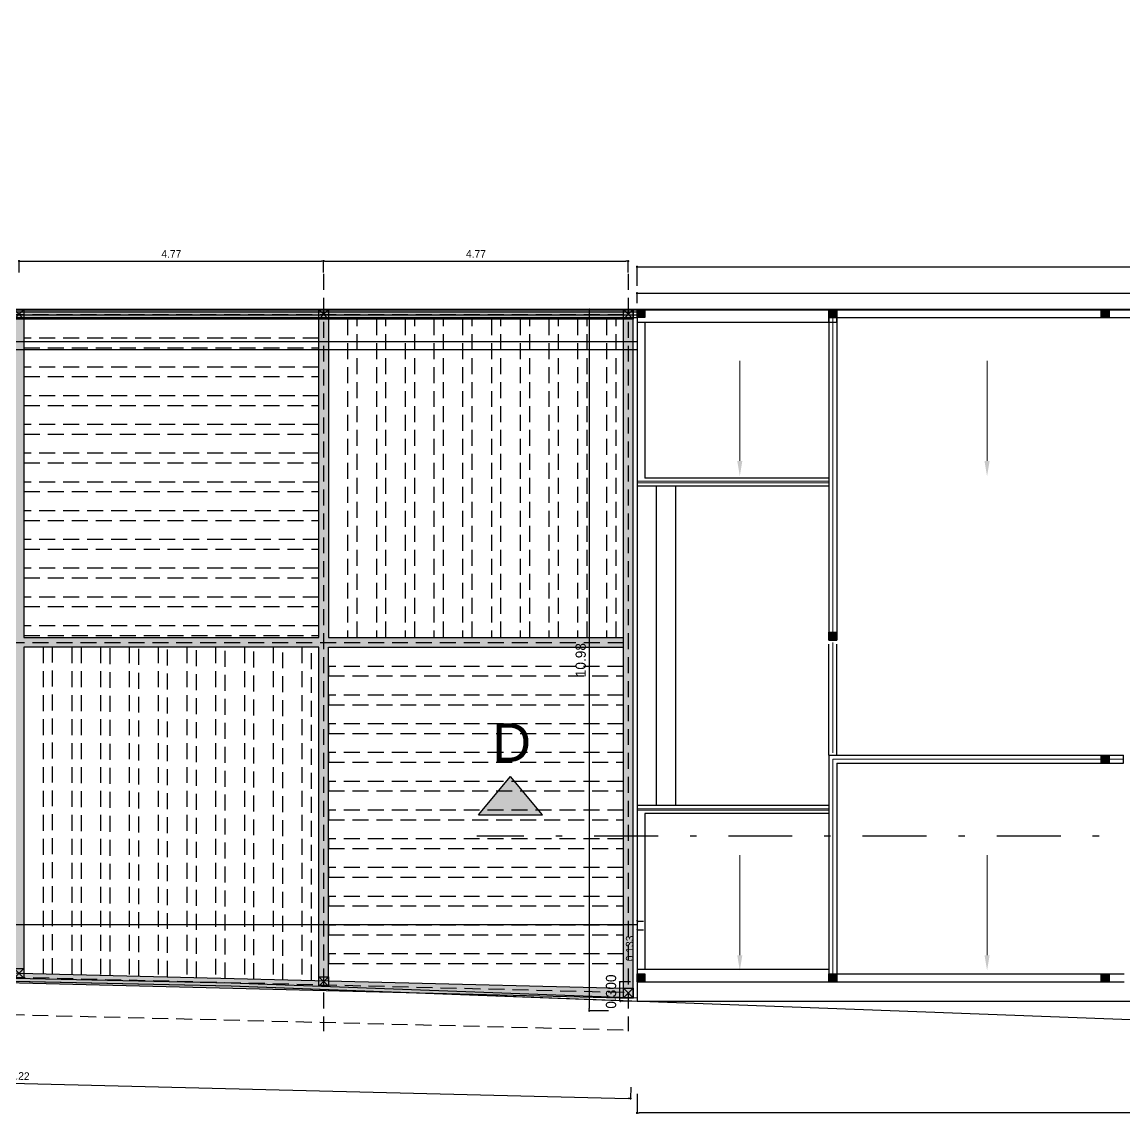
# Model space of a CAD drawing. Header units: metres. Extents: x 494 to 1845, y -666 to 1061.
# Drawn here: x 1577.04 to 1594.28, y 262.68 to 279.77 of the extents above; entities that cross this region are included whole.
import ezdxf

# ---------------------------------------------------------------- set-up
doc = ezdxf.new("R2010")
doc.units = ezdxf.units.M
doc.header["$MEASUREMENT"] = 0
for name, pattern in [('1', [0]), ('DASHDOTX2', [2, 1, -0.5, 0, -0.5]), ('DASHED2', [0.375, 0.25, -0.125]), ('HIDDEN', [0.375, 0.25, -0.125])]:
    doc.linetypes.add(name, pattern=pattern)
doc.layers.get('Defpoints').update_dxf_attribs({"color": 12})
for name, color, linetype in [('0 @ 1', 7, 'Continuous'), ('COLUMN', 1, 'Continuous'), ('PLOT - SURVEY', 1, '1'), ('VDA DIMENSION', 8, 'Continuous'), ('VDA-WALL BELOW', 8, 'Continuous'), ('VDA_ROOF', 250, 'Continuous')]:
    doc.layers.add(name, color=color, linetype=linetype)
for name, color, linetype, lineweight in [('ARCHITECTURAL COMMENTS', 2, 'Continuous', 30), ('DIMENSION', 8, 'Continuous', 5), ('VDA-DW TAGS', 4, 'Continuous', 9), ('VDA-HATCH', 8, 'Continuous', 9), ('VDA-RAILING', 25, 'Continuous', 5), ('VDA-WALL', 250, 'Continuous', 25), ('VDA-WINDOW', 5, 'Continuous', 9)]:
    doc.layers.add(name, color=color, linetype=linetype, lineweight=lineweight)
doc.styles.add('arial', font='arial.ttf', dxfattribs={"height": 0.3})
doc.styles.add('RS', font='GOTHIC.TTF')
doc.dimstyles.new('SMALL-1', dxfattribs={"dimtxt": 0.16, "dimasz": 0.035, "dimexe": 0, "dimexo": 0.1, "dimgap": 0.05, "dimtad": 1, "dimzin": 0, "dimdsep": 46, "dimtxsty": 'RS', "dimblk": 'DOT', "dimcen": 2.5, "dimclrd": 256, "dimclre": 256, "dimclrt": 5, "dimadec": 0, "dimazin": 0, "dimtfac": 1, "dimtdec": 3, "dimtofl": 0, "dimtmove": 0, "dimatfit": 3, "dimfxl": 0, "dimtolj": 1, "dimtzin": 0, "dimarcsym": 0})
pattern_1 = [(45, (1152.758408798573, 282.9493043231583), (-0.1104854345604985, 0.1104854345604985), [])]

# ---------------------------------------------------------------- blocks, each defined once
blk = doc.blocks.new('WEFH')
at = {"layer": 'VDA-DW TAGS', "color": 18, "linetype": 'ByBlock', "lineweight": -2, "true_color": 0x000000}
blk.add_lwpolyline([(1527.727898327438, 275.6504013689434), (1527.727898327438, 276.8284542895406)], dxfattribs=at)
at = {"layer": 'VDA-DW TAGS', "color": 18, "true_color": 0x000000}
blk.add_solid([(1527.757898327438, 275.6504013689434), (1527.727898327438, 275.4704013689434), (1527.697898327438, 275.6504013689434)], dxfattribs=at)
blk = doc.blocks.new('_ArchTick')
at = {"color": 0, "linetype": 'ByBlock', "const_width": 0.15}
blk.add_lwpolyline([(-0.5, -0.5), (0.5, 0.5)], dxfattribs=at)
blk = doc.blocks.new('*D282')
at = {"layer": 'Defpoints', "color": 0}
for p in [(1586.66030204515, 264.7445242886829), (1586.388893327875, 264.4445242886828), (1586.66030204515, 264.4445242886828)]:
    blk.add_point(p, dxfattribs=at)
at = {"layer": 'VDA DIMENSION', "lineweight": -2}
for p, q in [((1586.56030204515, 264.7445242886829), (1586.388893327875, 264.7445242886829)), ((1586.388893327875, 264.7445242886829), (1586.388893327875, 264.4445242886828)), ((1586.56030204515, 264.4445242886828), (1586.388893327875, 264.4445242886828))]:
    blk.add_line(p, q, dxfattribs=at)
at = {"layer": 'VDA DIMENSION', "lineweight": -2, "xscale": 0.035, "yscale": 0.035, "zscale": 0.035}
for p, rotation in [((1586.388893327875, 264.7445242886829), 90), ((1586.388893327875, 264.4445242886828), 270)]:
    blk.add_blockref('_ArchTick', p, dxfattribs=dict(at, rotation=rotation))
at = {"layer": 'VDA DIMENSION', "color": 5, "insert": (1586.254868854728, 264.5945242886826), "char_height": 0.16, "attachment_point": 5, "rotation": 90, "style": 'RS'}
blk.add_mtext('\\A1;0.300', dxfattribs=at)
blk = doc.blocks.new('_Dot')
at = {"color": 0, "linetype": 'ByBlock', "lineweight": -2}
blk.add_line((-0.5, 0), (-1, 0), dxfattribs=at)
at = {"color": 0, "linetype": 'ByBlock', "const_width": 0.5}
blk.add_lwpolyline([(-0.25, 0, 1), (0.25, 0, 1)], format="xyb", close=True, dxfattribs=at)
blk = doc.blocks.new('*D285')
at = {"layer": 'Defpoints', "color": 0}
for p in [(1586.66030204515, 275.2695242886829), (1585.913663980279, 264.2945242886829), (1586.66030204515, 264.2945242886829)]:
    blk.add_point(p, dxfattribs=at)
at = {"layer": 'VDA DIMENSION', "lineweight": -2}
for p, q in [((1586.213663980279, 275.2695242886829), (1585.913663980279, 275.2695242886829)), ((1585.913663980279, 275.2345242886828), (1585.913663980279, 264.3295242886829)), ((1586.213663980279, 264.2945242886829), (1585.913663980279, 264.2945242886829))]:
    blk.add_line(p, q, dxfattribs=at)
at = {"layer": 'VDA DIMENSION', "lineweight": -2, "xscale": 0.035, "yscale": 0.035, "zscale": 0.035}
for p, rotation in [((1585.913663980279, 275.2695242886829), 90), ((1585.913663980279, 264.2945242886829), 270)]:
    blk.add_blockref('_Dot', p, dxfattribs=dict(at, rotation=rotation))
at = {"layer": 'VDA DIMENSION', "color": 5, "insert": (1585.779639507132, 269.7820242886829), "char_height": 0.16, "attachment_point": 5, "rotation": 90, "style": 'RS'}
blk.add_mtext('\\A1;10.98', dxfattribs=at)
blk = doc.blocks.new('*D286')
at = {"layer": 'Defpoints', "color": 0}
for p in [(1603.51030204515, 275.5258063573307), (1586.66030204515, 275.2695242886829), (1603.51030204515, 275.2695242886829)]:
    blk.add_point(p, dxfattribs=at)
at = {"layer": 'VDA DIMENSION', "lineweight": -2}
for p, q in [((1586.66030204515, 275.3695242886829), (1586.66030204515, 275.5258063573307)), ((1586.69530204515, 275.5258063573307), (1603.475302045149, 275.5258063573307)), ((1603.51030204515, 275.3695242886829), (1603.51030204515, 275.5258063573307))]:
    blk.add_line(p, q, dxfattribs=at)
at = {"layer": 'VDA DIMENSION', "lineweight": -2, "xscale": 0.035, "yscale": 0.035, "zscale": 0.035, "rotation": 180}
blk.add_blockref('_Dot', (1586.66030204515, 275.5258063573307), dxfattribs=at)
at = {"layer": 'VDA DIMENSION', "lineweight": -2, "xscale": 0.035, "yscale": 0.035, "zscale": 0.035}
blk.add_blockref('_Dot', (1603.51030204515, 275.5258063573307), dxfattribs=at)
at = {"layer": 'VDA DIMENSION', "color": 5, "insert": (1595.08530204515, 275.6598308304782), "char_height": 0.16, "attachment_point": 5, "style": 'RS'}
blk.add_mtext('\\A1;16.85', dxfattribs=at)
blk = doc.blocks.new('*D292')
at = {"layer": 'Defpoints', "color": 0}
for p in [(1586.66030204515, 264.2945242886829), (1610.96030204515, 264.2945242886829), (1586.66030204515, 262.6961693101097)]:
    blk.add_point(p, dxfattribs=at)
at = {"layer": 'VDA DIMENSION', "lineweight": -2}
for p, q in [((1586.66030204515, 262.9961693101097), (1586.66030204515, 262.6961693101097)), ((1610.96030204515, 262.9961693101097), (1610.96030204515, 262.6961693101097)), ((1610.92530204515, 262.6961693101097), (1586.69530204515, 262.6961693101097))]:
    blk.add_line(p, q, dxfattribs=at)
at = {"layer": 'VDA DIMENSION', "lineweight": -2, "xscale": 0.035, "yscale": 0.035, "zscale": 0.035, "rotation": 180}
blk.add_blockref('_Dot', (1586.66030204515, 262.6961693101097), dxfattribs=at)
at = {"layer": 'VDA DIMENSION', "lineweight": -2, "xscale": 0.035, "yscale": 0.035, "zscale": 0.035}
blk.add_blockref('_Dot', (1610.96030204515, 262.6961693101097), dxfattribs=at)
at = {"layer": 'VDA DIMENSION', "color": 5, "insert": (1598.81030204515, 262.8301937832572), "char_height": 0.16, "attachment_point": 5, "style": 'RS'}
blk.add_mtext('\\A1;24.30', dxfattribs=at)
blk = doc.blocks.new('*D294')
at = {"layer": 'Defpoints', "color": 0}
for p in [(1620.375921346932, 275.9383066807737), (1586.66030204515, 275.2695242886829), (1620.375921346932, 275.2695242886829)]:
    blk.add_point(p, dxfattribs=at)
at = {"layer": 'VDA DIMENSION', "lineweight": -2}
for p, q in [((1586.66030204515, 275.6383066807737), (1586.66030204515, 275.9383066807737)), ((1586.69530204515, 275.9383066807737), (1620.340921346932, 275.9383066807737)), ((1620.375921346932, 275.6383066807737), (1620.375921346932, 275.9383066807737))]:
    blk.add_line(p, q, dxfattribs=at)
at = {"layer": 'VDA DIMENSION', "lineweight": -2, "xscale": 0.035, "yscale": 0.035, "zscale": 0.035, "rotation": 180}
blk.add_blockref('_Dot', (1586.66030204515, 275.9383066807737), dxfattribs=at)
at = {"layer": 'VDA DIMENSION', "lineweight": -2, "xscale": 0.035, "yscale": 0.035, "zscale": 0.035}
blk.add_blockref('_Dot', (1620.375921346932, 275.9383066807737), dxfattribs=at)
at = {"layer": 'VDA DIMENSION', "color": 5, "insert": (1603.518111696041, 276.0723311539213), "char_height": 0.16, "attachment_point": 5, "style": 'RS'}
blk.add_mtext('\\A1;33.72', dxfattribs=at)
blk = doc.blocks.new('zw$ADB1')
at = {"linetype": 'DASHDOTX2', "lineweight": 30}
blk.add_hatch(color=1, dxfattribs=at).paths.add_polyline_path([(2.328306436538696e-10, 0), (0.5000000002328306, 0.6000000000931323), (1, 0)])
at = {"color": 1, "linetype": 'DASHDOTX2', "lineweight": 30}
for p, q in [((2.328306436538696e-10, 0), (0.5000000002328306, 0.6000000000931323)), ((1, 0), (0.5000000002328306, 0.6000000000931323)), ((2.328306436538696e-10, 0), (1, 0))]:
    blk.add_line(p, q, dxfattribs=at)
blk = doc.blocks.new('SADFASDFS')
at = {"color": 1, "linetype": 'DASHDOTX2', "lineweight": 30}
blk.add_line((64.85233489478674, 0.8566680047788395), (-0.9849096388702492, 0.8566680047788395), dxfattribs=at)
blk.add_blockref('zw$ADB1', (-0.9573714391940484, 1.193599702570282), dxfattribs=at)
at = {"insert": (-0.1363738354907582, 2.622899090647479), "char_height": 0.6, "width": 1.069349268218502, "attachment_point": 3, "style": 'arial'}
blk.add_mtext('{\\C1;D}', dxfattribs=at)
blk = doc.blocks.new('*D300')
at = {"layer": 'Defpoints', "color": 0}
for p in [(1586.66030204515, 265.6900700182686), (1586.66030204515, 265.5573293124429), (1586.66030204515, 265.5573293124429)]:
    blk.add_point(p, dxfattribs=at)
at = {"layer": 'VDA DIMENSION', "lineweight": -2}
for p, q in [((1586.76030204515, 265.6900700182686), (1586.66030204515, 265.6900700182686)), ((1586.66030204515, 265.6900700182686), (1586.66030204515, 265.5573293124429)), ((1586.76030204515, 265.5573293124429), (1586.66030204515, 265.5573293124429)), ((1586.66030204515, 265.5573293124429), (1586.66030204515, 265.0174618753255))]:
    blk.add_line(p, q, dxfattribs=at)
at = {"layer": 'VDA DIMENSION', "lineweight": -2, "xscale": 0.035, "yscale": 0.035, "zscale": 0.035}
for p, rotation in [((1586.66030204515, 265.6900700182686), 90), ((1586.66030204515, 265.5573293124429), 270)]:
    blk.add_blockref('_ArchTick', p, dxfattribs=dict(at, rotation=rotation))
at = {"layer": 'VDA DIMENSION', "color": 5, "insert": (1586.547283690289, 265.2698955938842), "char_height": 0.12, "attachment_point": 5, "rotation": 90, "style": 'RS'}
blk.add_mtext('\\A1;0.133', dxfattribs=at)
blk = doc.blocks.new('DFSDFASDFASD')
at = {"layer": 'VDA_ROOF', "color": 5, "lineweight": 30, "ltscale": 4}
blk.add_lwpolyline([(43.72001114071099, 7.876165156727097), (16.86561930178232, 4.449999999999932), (-16.84999999999991, 4.449999999999932), (-16.84999999999991, -6.375000000000114), (7.450000000000273, -6.375000000000114), (7.450000000000273, -7.275000000000091), (43.72001114071099, -7.275000000000091), (43.72001114071099, -3.799912912925208), (45.04501133847248, -3.799912912896389), (45.04501133847248, 0.8250953790992526), (43.72001114071099, 0.8250953790992526)], close=True, dxfattribs=at)
blk = doc.blocks.new('6555kkm')
at = {"lineweight": 30}
h = blk.add_hatch(color=5, dxfattribs=at)
h.dxf.hatch_style = 1
h.paths.add_polyline_path([(1152.883408798573, 282.9493043231583), (1152.758408798573, 282.9493043231583), (1152.758408798573, 283.0743043231584), (1152.883408798573, 283.0743043231584)])
h = blk.add_hatch()
h.set_pattern_fill('ANSI31', color=5, scale=1.250000000001137)
h.set_pattern_definition(pattern_1)
h.paths.add_polyline_path([(1152.758408798573, 283.0743043231584), (1152.883408798573, 283.0743043231584), (1152.883408798573, 282.9493043231583), (1152.758408798573, 282.9493043231583)])
h = blk.add_hatch()
h.set_pattern_fill('ANSI31', color=5, scale=1.250000000001137)
h.set_pattern_definition(pattern_1)
h.paths.add_polyline_path([(1152.758408798573, 283.0743043231584), (1152.883408798573, 283.0743043231584), (1152.883408798573, 282.9493043231583), (1152.758408798573, 282.9493043231583)])
at = {"layer": 'COLUMN', "color": 5, "lineweight": 25}
for p, q in [((1152.758408798573, 282.9493043231583), (1152.883408798573, 283.0743043231584)), ((1152.883408798573, 282.9493043231583), (1152.758408798573, 283.0743043231584))]:
    blk.add_line(p, q, dxfattribs=at)
blk.add_lwpolyline([(1152.758408798573, 283.0743043231584), (1152.883408798573, 283.0743043231584), (1152.883408798573, 282.9493043231583), (1152.758408798573, 282.9493043231583)], close=True, dxfattribs=at)
blk = doc.blocks.new('zw$417C')
at = {"layer": 'COLUMN', "color": 8, "lineweight": 30}
for p in [(-1152.695882934126, -271.5868043231281), (-1149.696035600619, -271.5868043231281), (-1145.433532856267, -271.5868043231281), (-1149.696035600619, -276.6368043231282), (-1145.433532856267, -278.5618043231282), (-1152.695908798573, -281.9868069774332), (-1149.696035600619, -281.9868070674805), (-1145.433532856267, -281.9868070674805)]:
    blk.add_blockref('6555kkm', p, dxfattribs=at)
blk = doc.blocks.new('*D330')
at = {"layer": 'Defpoints', "color": 0, "transparency": 16777216}
for p in [(-0.2249999999999091, 0.2250000000000227), (0.2250000000001364, 0.2744658838757612), (0.2250000000001364, 0.2250000000000227)]:
    blk.add_point(p, dxfattribs=at)
at = {"layer": 'DIMENSION', "lineweight": -2, "transparency": 16777216}
for p, q in [((-0.2249999999999091, 0.2744658838757612), (-0.2249999999999091, 0.2744658838757612)), ((-0.189999999999909, 0.2744658838757612), (0.1900000000001364, 0.2744658838757612)), ((0.2250000000001364, 0.2744658838757612), (0.2250000000001364, 0.2744658838757612)), ((0.2250000000001364, 0.2744658838757612), (0.7751733514617272, 0.2744658838757612))]:
    blk.add_line(p, q, dxfattribs=at)
at = {"layer": 'DIMENSION', "lineweight": -2, "transparency": 16777216, "xscale": 0.035, "yscale": 0.035, "zscale": 0.035, "rotation": 180}
blk.add_blockref('_Dot', (-0.2249999999999091, 0.2744658838757612), dxfattribs=at)
at = {"layer": 'DIMENSION', "lineweight": -2, "transparency": 16777216, "xscale": 0.035, "yscale": 0.035, "zscale": 0.035}
blk.add_blockref('_Dot', (0.2250000000001364, 0.2744658838757612), dxfattribs=at)
at = {"layer": 'DIMENSION', "color": 5, "transparency": 16777216, "insert": (0.5175866757309318, 0.4084903570232798), "char_height": 0.16, "attachment_point": 5, "style": 'RS'}
blk.add_mtext('\\A1;0.45', dxfattribs=at)
blk = doc.blocks.new('*D331')
at = {"layer": 'Defpoints', "color": 0, "transparency": 16777216}
for p in [(0.2250000000001364, 0.2250000000000227), (0.2250000000001364, -0.2249999999999659), (0.3105957955807271, -0.2249999999999659)]:
    blk.add_point(p, dxfattribs=at)
at = {"layer": 'DIMENSION', "lineweight": -2, "transparency": 16777216}
for p, q in [((0.3105957955807271, 0.2250000000000227), (0.3105957955807271, 0.2250000000000227)), ((0.3105957955807271, 0.1900000000000227), (0.3105957955807271, -0.1899999999999659)), ((0.3105957955807271, -0.2249999999999659), (0.3105957955807271, -0.2249999999999659)), ((0.3105957955807271, -0.2249999999999659), (0.3105957955807271, -0.7751733514615567))]:
    blk.add_line(p, q, dxfattribs=at)
at = {"layer": 'DIMENSION', "lineweight": -2, "transparency": 16777216, "xscale": 0.035, "yscale": 0.035, "zscale": 0.035}
for p, rotation in [((0.3105957955807271, 0.2250000000000227), 90), ((0.3105957955807271, -0.2249999999999659), 270)]:
    blk.add_blockref('_Dot', p, dxfattribs=dict(at, rotation=rotation))
at = {"layer": 'DIMENSION', "color": 5, "transparency": 16777216, "insert": (0.1765713224332084, -0.5175866757307613), "char_height": 0.16, "attachment_point": 5, "rotation": 90, "style": 'RS'}
blk.add_mtext('\\A1;0.45', dxfattribs=at)
blk = doc.blocks.new('zw$E9AB')
at = {"layer": 'COLUMN', "lineweight": 30}
blk.add_lwpolyline([(0, 0.1499999999999773), (0.1500000000000909, 0.1499999999999773), (0.1500000000000909, 0), (0, 0)], close=True, dxfattribs=at)
at = {"layer": 'VDA-WALL BELOW'}
for p, q in [((0, 0), (0.1500000000000909, 0.1499999999999773)), ((0.1500000000000909, 0), (0, 0.1499999999999773))]:
    blk.add_line(p, q, dxfattribs=at)
blk = doc.blocks.new('*D347')
at = {"layer": 'Defpoints', "color": 0}
for p in [(1581.756674153158, 276.0278096438), (1576.990546261725, 275.3883948552643), (1581.756674153158, 275.3883948552643)]:
    blk.add_point(p, dxfattribs=at)
at = {"layer": 'VDA DIMENSION', "lineweight": -2}
for p, q in [((1576.990546261725, 275.8478096438), (1576.990546261725, 276.0278096438)), ((1577.025546261725, 276.0278096438), (1581.721674153158, 276.0278096438)), ((1581.756674153158, 275.8478096438), (1581.756674153158, 276.0278096438))]:
    blk.add_line(p, q, dxfattribs=at)
at = {"layer": 'VDA DIMENSION', "lineweight": -2, "xscale": 0.035, "yscale": 0.035, "zscale": 0.035, "rotation": 180}
blk.add_blockref('_Dot', (1576.990546261725, 276.0278096438), dxfattribs=at)
at = {"layer": 'VDA DIMENSION', "lineweight": -2, "xscale": 0.035, "yscale": 0.035, "zscale": 0.035}
blk.add_blockref('_Dot', (1581.756674153158, 276.0278096438), dxfattribs=at)
at = {"layer": 'VDA DIMENSION', "color": 5, "insert": (1579.373610207442, 276.1408279986607), "char_height": 0.12, "attachment_point": 5, "style": 'RS'}
blk.add_mtext('\\A1;4.77', dxfattribs=at)
blk = doc.blocks.new('*D348')
at = {"layer": 'Defpoints', "color": 0}
for p in [(1586.522802044591, 276.0278096438), (1581.756674153158, 275.3883948552643), (1586.522802044591, 275.3883948552643)]:
    blk.add_point(p, dxfattribs=at)
at = {"layer": 'VDA DIMENSION', "lineweight": -2}
for p, q in [((1581.756674153158, 275.8478096438), (1581.756674153158, 276.0278096438)), ((1581.791674153158, 276.0278096438), (1586.487802044591, 276.0278096438)), ((1586.522802044591, 275.8478096438), (1586.522802044591, 276.0278096438))]:
    blk.add_line(p, q, dxfattribs=at)
at = {"layer": 'VDA DIMENSION', "lineweight": -2, "xscale": 0.035, "yscale": 0.035, "zscale": 0.035, "rotation": 180}
blk.add_blockref('_Dot', (1581.756674153158, 276.0278096438), dxfattribs=at)
at = {"layer": 'VDA DIMENSION', "lineweight": -2, "xscale": 0.035, "yscale": 0.035, "zscale": 0.035}
blk.add_blockref('_Dot', (1586.522802044591, 276.0278096438), dxfattribs=at)
at = {"layer": 'VDA DIMENSION', "color": 5, "insert": (1584.139738098874, 276.1408279986607), "char_height": 0.12, "attachment_point": 5, "style": 'RS'}
blk.add_mtext('\\A1;4.77', dxfattribs=at)
blk = doc.blocks.new('*D358')
at = {"layer": 'Defpoints', "color": 0}
for p in [(1567.383290478859, 264.9718490550043), (1586.597802044591, 264.4919767099572), (1586.558562069117, 262.9207735131961)]:
    blk.add_point(p, dxfattribs=at)
at = {"layer": 'VDA DIMENSION', "lineweight": -2}
for p, q in [((1567.348544507653, 263.5805897492917), (1567.344050503386, 263.4006458582433)), ((1567.379039593312, 263.3997720240801), (1586.523572979191, 262.9216473473592)), ((1586.563056073385, 263.1007174042445), (1586.558562069117, 262.9207735131961))]:
    blk.add_line(p, q, dxfattribs=at)
at = {"layer": 'VDA DIMENSION', "lineweight": -2, "xscale": 0.035, "yscale": 0.035, "zscale": 0.035}
for p, rotation in [((1567.344050503386, 263.4006458582433), 178.5693653592546), ((1586.558562069117, 262.9207735131961), 358.5693653592546)]:
    blk.add_blockref('_Dot', p, dxfattribs=dict(at, rotation=rotation))
at = {"layer": 'VDA DIMENSION', "color": 5, "insert": (1576.954127980524, 263.2736928109059), "char_height": 0.12, "attachment_point": 5, "rotation": 358.56936535925456, "style": 'RS'}
blk.add_mtext('\\A1;19.22', dxfattribs=at)
blk = doc.blocks.new('dasfdsfffffffff')
at = {"layer": 'VDA-WALL', "lineweight": 30}
blk.add_lwpolyline([(-0.2249999999999091, 0.2250000000000227), (0.2250000000001364, 0.2250000000000227), (0.2250000000001364, -0.2249999999999659), (-0.2249999999999091, -0.2249999999999659)], close=True, dxfattribs=at)
at = {"layer": 'VDA-WALL BELOW'}
for p, q in [((0.2250000000001364, -0.2249999999999659), (-0.2249999999999091, 0.2250000000000227)), ((-0.2249999999999091, -0.2249999999999659), (0.2250000000001364, 0.2250000000000227))]:
    blk.add_line(p, q, dxfattribs=at)
at = {"layer": 'DIMENSION', "color": 4}
for p1, p2, distance, picture, middle in [((-0.2249999999999091, 0.2250000000000227), (0.2250000000001364, 0.2250000000000227), 0.0494658838757385, '*D330', (0.5175866757309318, 0.4084903570232798)), ((0.2250000000001364, 0.2250000000000227), (0.2250000000001364, -0.2249999999999659), 0.08559579558059069, '*D331', (0.1765713224332084, -0.5175866757307613))]:
    dim = blk.add_aligned_dim(p1=p1, p2=p2, distance=distance, dimstyle='SMALL-1', dxfattribs=at)
    dim.commit()
    dim.dimension.update_dxf_attribs({"geometry": picture, "text_midpoint": middle})
blk = doc.blocks.new('dsfaaaaaa')
at = {"color": 4}
for name, p in [('dasfdsfffffffff', (-0.120397926768419, 0.2249999999999659)), ('zw$E9AB', (4.570725812802266, 0.3000000000000114)), ('zw$E9AB', (9.336853704235182, 0.3000000000000114)), ('zw$E9AB', (14.1029815956681, 0.3000000000000114)), ('zw$E9AB', (18.86913950341068, 0.3000000000000114)), ('dasfdsfffffffff', (-0.1203979267693285, -9.630171728139544)), ('zw$E9AB', (4.570725812802266, -9.909687463650982)), ('zw$E9AB', (9.336853704235182, -10.01421477779559)), ('zw$E9AB', (14.1029815956681, -10.14239021216855)), ('zw$E9AB', (18.86913950341068, -10.32377139111679))]:
    blk.add_blockref(name, p, dxfattribs=at)
blk = doc.blocks.new('zw$414D')
at = {"color": 253, "lineweight": 30}
blk.add_lwpolyline([(21.1986102694209, 11.86633766877696), (24.3236102694209, 11.86633766877696), (24.3236102694209, 11.94133766877695), (54.92217131031362, 11.94133766699338), (73.623620025239, 14.3273254916831)], dxfattribs=at)
at = {"layer": 'PLOT - SURVEY', "color": 253, "linetype": 'Continuous', "lineweight": 40}
blk.add_line((0.7815916114848278, 12.06633766877695), (54.91422957119562, 12.06633766877695), dxfattribs=at)
at = {"layer": 'PLOT - SURVEY', "color": 253, "linetype": 'Continuous'}
blk.add_lwpolyline([(80.87361918334068, 22.43505676527144), (54.51069799562538, 19.07159493212777), (23.05379944540618, 19.36173559616901), (1.471598703130439, 19.09849490365042), (1.054955155581411, 13.59013149376943), (0.6583142177914851, 11.19778934321613), (0.1004057839381858, 4.821816462005074), (0, 1.799294389482668), (14.84595173419802, 1.479778965218713), (47.73388384719146, 0.2515402565589397), (84.12992546180158, 0)], dxfattribs=at)
at = {"layer": 'VDA-RAILING', "color": 253}
for p, q in [((24.1986102694209, 9.378837668776896), (21.1986102694209, 9.378837668776896)), ((24.1986102694209, 9.353837668776919), (21.1986102694209, 9.353837668776919)), ((24.1986102694209, 4.253837668776896), (21.1986102694209, 4.253837668776896)), ((24.1986102694209, 4.228837668776919), (21.1986102694209, 4.228837668776919))]:
    blk.add_line(p, q, dxfattribs=at)
at = {"layer": 'VDA-WALL', "color": 253}
for p, q in [((1.771598703130394, 12.06633766877695), (54.91422957119244, 12.06633766877695)), ((24.1986102694209, 12.06633766877695), (54.91422957119244, 12.06633766877695)), ((24.19861026942067, 11.94133766877695), (54.92217132429346, 11.94133766877695)), ((21.1986102694209, 9.303837668776907), (21.1986102694209, 4.303837668776907)), ((21.49861026942085, 9.303837668776907), (21.49861026942085, 4.303837668776907)), ((21.79861026942081, 9.303837668776907), (21.79861026942081, 4.303837668776907)), ((21.1986102694209, 1.741337668776907), (24.1986102694209, 1.741337668776907)), ((21.1986102694209, 1.741337668776907), (21.1986102694209, 1.541337668776919)), ((24.1986102694209, 1.666337668776919), (28.8236102694209, 1.666337668776919)), ((24.1986102694209, 1.666337668776919), (24.1986102694209, 1.541337668776919)), ((21.1986102694209, 1.541337668776919), (28.8236102694209, 1.541337668776919))]:
    blk.add_line(p, q, dxfattribs=at)
blk.add_lwpolyline([(21.1986102694209, 11.86633766877696), (24.1986102694209, 11.86633766877696), (24.1986102694209, 12.06633766877695), (21.1986102694209, 12.06633766877695)], close=True, dxfattribs=at)
for points in [[(1.771598703129484, 1.761165940637454), (14.84595173419802, 1.479778965218713), (21.1986102694209, 1.242531421376441)], [(1.77267455685751, 1.811154364684967), (14.84742275712074, 1.529758884412161), (21.20047627769441, 1.292496589374991)]]:
    blk.add_lwpolyline(points, dxfattribs=at)
at = {"layer": 'VDA-WALL BELOW', "color": 253}
for p, q in [((1.896598703130394, 11.94133766877695), (21.1986102694209, 11.94133766877695)), ((21.1986102694209, 12.06633766877695), (21.1986102694209, 9.303837668776907)), ((24.1986102694209, 12.06633766877695), (24.1986102694209, 6.891337668776941)), ((24.3236102694209, 11.94133766877695), (24.3236102694209, 6.891337668776941)), ((21.3236102694209, 11.86633766877696), (21.3236102694209, 9.428837668776907)), ((1.896598703130621, 11.56633766878059), (21.1986102694209, 11.56633766878059)), ((1.896598703130621, 11.44133766878059), (21.1986102694209, 11.44133766878059)), ((24.1986102694209, 9.428837668776907), (21.3236102694209, 9.428837668776907)), ((24.1986102694209, 9.303837668776907), (21.1986102694209, 9.303837668776907)), ((24.1986102694209, 6.891337668776941), (24.3236102694209, 6.891337668776941)), ((24.1986102694209, 5.09133766877693), (24.1986102694209, 6.828837668754375)), ((24.3236102694209, 5.09133766877693), (24.3236102694209, 6.828837668754375)), ((24.1986102694209, 5.09133766877693), (24.1986102694209, 1.666337668776919)), ((24.1986102694209, 5.09133766877693), (28.81423526897788, 5.09133766877693)), ((28.81423526897788, 4.966337668980373), (28.81423526897788, 5.091337668980373)), ((28.81423526897788, 4.966337668980373), (28.81423526897788, 5.091337669002542)), ((24.3236102694209, 4.96633766877693), (24.3236102694209, 1.666337668776919)), ((24.3236102694209, 4.96633766877693), (28.81423526897788, 4.96633766877693)), ((24.1986102694209, 4.303837668776907), (21.1986102694209, 4.303837668776907)), ((21.1986102694209, 4.303837668776907), (21.1986102694209, 1.741337668776907)), ((24.1986102694209, 4.178837668776907), (21.3236102694209, 4.178837668776907)), ((21.3236102694209, 4.178837668776907), (21.3236102694209, 1.741337668776907)), ((2.22159870312953, 2.441337668778999), (21.1986102694209, 2.441337668778999)), ((21.1986102694209, 1.541337668776919), (21.1986102694209, 1.242531421376441))]:
    blk.add_line(p, q, dxfattribs=at)
blk.add_lwpolyline([(1.896598703130621, 12.02883766877693), (21.1986102694209, 12.02883766877693), (21.1986102694209, 11.97883766877698), (1.896598703130621, 11.97883766877698)], close=True, dxfattribs=at)
at = {"layer": 'VDA-WINDOW', "color": 253}
for p, q in [((24.2611102694209, 11.94133766877695), (24.2611102694209, 6.891337668776941)), ((24.26111026919079, 5.129309511404358), (24.26111026919079, 6.853365826149627)), ((24.2611102694209, 5.02883766877693), (28.81423526897788, 5.02883766877693)), ((24.2611102694209, 5.02883766877693), (24.2611102694209, 1.666337668776919))]:
    blk.add_line(p, q, dxfattribs=at)
at = {"layer": '0 @ 1', "color": 253}
blk.add_blockref('dsfaaaaaa', (2.116996629898722, 11.61633766877696), dxfattribs=at)

msp = doc.modelspace()

# ---------------------------------------------------------------- hatches: boundary and pattern name
at = {"layer": 'VDA-HATCH'}
h = msp.add_hatch(color=254, dxfattribs=at)
h.dxf.hatch_style = 1
h.paths.add_polyline_path([(1567.383290478859, 264.9718490550043), (1567.383290478859, 275.2695242886829), (1586.597827909038, 275.2695242886829), (1586.597827909038, 275.0662429845605), (1586.597808240785, 267.0251915867082), (1586.447802044591, 267.0251915867082), (1586.447802044591, 269.9843212004951), (1586.447802044591, 270.1343212004951), (1586.447802044591, 275.1195242886829), (1581.831674153158, 275.1195242886829), (1581.681674153158, 275.1195242886829), (1577.065546261725, 275.1195242886829), (1576.915546261725, 275.1195242886829), (1572.299418370292, 275.1195242886829), (1572.149418370292, 275.1195242886829), (1567.533290478859, 275.1195242886829), (1567.533290478859, 270.1343212004951), (1572.149418370292, 270.1343212004951), (1572.149418370292, 275.1195242886829), (1572.299418370292, 275.1195242886829), (1572.299418370292, 270.1343212004951), (1576.915546261725, 270.1343212004951), (1576.915546261725, 275.1195242886829), (1577.065546261725, 275.1195242886829), (1577.065546261725, 270.1343212004951), (1581.681674153158, 270.1343212004951), (1581.681674153158, 275.1195242886829), (1581.831674153158, 275.1195242886829), (1581.831674153158, 270.1343212004951), (1586.447802044591, 270.1343212004951), (1586.447802044591, 269.9843212004951), (1581.831674153158, 269.9843212004951), (1581.831674153158, 264.7610550254334), (1581.681674153158, 264.7648011967327), (1581.681674153158, 269.9843212004951), (1577.065546261725, 269.9843212004951), (1577.065546261725, 264.8800865688704), (1576.915546261725, 264.8838327401696), (1576.915546261725, 269.9843212004951), (1572.299418370292, 269.9843212004951), (1572.299418370292, 264.9991181123073), (1572.149418370292, 265.0028642836066), (1572.149418370292, 269.9843212004951), (1567.533290478859, 269.9843212004951), (1567.533290478859, 265.1181496557443), (1572.149418370292, 265.0028642836066), (1572.299418370292, 264.9991181123073), (1576.915546261725, 264.8838327401696), (1577.065546261725, 264.8800865688704), (1581.681674153158, 264.7648011967327), (1581.831674153158, 264.7610550254334), (1586.447802044591, 264.6457696532957), (1586.447802044591, 267.0251915867082), (1586.597808240785, 267.0251915867082), (1586.597802044591, 264.4919767099572)])
h.paths.add_polyline_path([(1586.648289808576, 265.5123293124431), (1586.648289808576, 264.8925060629529), (1586.400240862281, 264.8925060629529), (1586.400240862281, 265.5123293124431)], flags=9)
h.paths.add_polyline_path([(1586.376881091301, 264.9051429154671), (1586.376881091301, 264.283905661898), (1586.128832145007, 264.283905661898), (1586.128832145007, 264.9051429154671)], flags=9)
h.paths.add_polyline_path([(1585.901651743706, 270.0801344178466), (1585.901651743706, 269.483914159519), (1585.65360279741, 269.483914159519), (1585.65360279741, 270.0801344178466)], flags=9)

# ---------------------------------------------------------------- linework, layer by layer
at = {"color": 8, "linetype": 'DASHED2'}
for p, q in [((1581.756674153158, 275.8288882556676), (1581.756674153158, 263.9760675046135)), ((1586.522802044591, 275.8288882556676), (1586.522802044591, 263.9760675046135)), ((1566.70128736878, 275.2695242886829), (1586.522802044591, 275.2695242886829)), ((1566.70128736878, 275.1945242886829), (1586.522802044591, 275.1945242886829)), ((1566.70128736878, 270.0593212004951), (1586.522802044591, 270.0593212004951)), ((1566.715955299376, 265.0760426846697), (1586.522802044591, 264.5813770792964)), ((1566.70128736878, 264.4887258180534), (1586.522802044591, 263.9936938888093))]:
    msp.add_line(p, q, dxfattribs=at)
at = {"color": 252, "linetype": 'HIDDEN'}
for p, q in [((1577.515542109863, 269.9843212004951), (1577.365546261729, 269.9843212004951)), ((1577.365546261729, 269.9843212004951), (1577.365546261729, 264.8725942262717)), ((1577.515542109863, 264.8688481586631), (1577.515542109863, 269.9843212004951)), ((1577.965542109863, 269.9843212004951), (1577.815546261729, 269.9843212004951)), ((1577.815546261729, 269.9843212004951), (1577.815546261729, 264.8613557123739)), ((1577.965542109863, 264.8576096447653), (1577.965542109863, 269.9843212004951)), ((1578.415542109863, 269.9843212004951), (1578.265546261729, 269.9843212004951)), ((1578.265546261729, 269.9843212004951), (1578.265546261729, 264.8501171984761)), ((1578.415542109863, 264.8463711308675), (1578.415542109863, 269.9843212004951)), ((1578.865542109863, 269.9843212004951), (1578.715546261729, 269.9843212004951)), ((1578.715546261729, 269.9843212004951), (1578.715546261729, 264.8388786845783)), ((1578.865542109863, 264.8351326169697), (1578.865542109863, 269.9843212004951)), ((1579.315542109862, 269.9843212004951), (1579.165546261729, 269.9843212004951)), ((1579.165546261729, 269.9843212004951), (1579.165546261729, 264.8276401706805)), ((1579.315542109862, 264.8238941030719), (1579.315542109862, 269.9843212004951)), ((1579.765542109863, 269.9843212004951), (1579.615546261729, 269.9843212004951)), ((1579.615546261729, 269.9843212004951), (1579.615546261729, 264.8164016567827)), ((1579.765542109863, 264.812655589174), (1579.765542109863, 269.9843212004951)), ((1580.215542109863, 269.9843212004951), (1580.065546261729, 269.9843212004951)), ((1580.065546261729, 269.9843212004951), (1580.065546261729, 264.8051631428848)), ((1580.215542109863, 264.8014170752762), (1580.215542109863, 269.9843212004951)), ((1580.665542109862, 269.9843212004951), (1580.515546261729, 269.9843212004951)), ((1580.515546261729, 269.9843212004951), (1580.515546261729, 264.793924628987)), ((1580.665542109862, 264.7901785613784), (1580.665542109862, 269.9843212004951)), ((1581.115542109862, 269.9843212004951), (1580.965546261729, 269.9843212004951)), ((1580.965546261729, 269.9843212004951), (1580.965546261729, 264.7826861150892)), ((1581.115542109862, 264.7789400474806), (1581.115542109862, 269.9843212004951)), ((1581.565542109862, 269.9843212004951), (1581.415546261729, 269.9843212004951)), ((1581.415546261729, 269.9843212004951), (1581.415546261729, 264.7714476011914)), ((1581.565542109862, 264.7677015335828), (1581.565542109862, 269.9843212004951))]:
    msp.add_line(p, q, dxfattribs=at)
for points in [[(1582.281670001295, 270.1343212004951), (1582.281670001295, 275.1195201368205), (1582.131674153162, 275.1195201368205), (1582.131674153162, 270.1343212004951)], [(1582.731670001295, 270.1343212004951), (1582.731670001295, 275.1195201368205), (1582.581674153162, 275.1195201368205), (1582.581674153162, 270.1343212004951)], [(1583.181670001296, 270.1343212004951), (1583.181670001296, 275.1195201368205), (1583.031674153162, 275.1195201368205), (1583.031674153162, 270.1343212004951)], [(1583.631670001296, 270.1343212004951), (1583.631670001296, 275.1195201368205), (1583.481674153162, 275.1195201368205), (1583.481674153162, 270.1343212004951)], [(1584.081670001295, 270.1343212004951), (1584.081670001295, 275.1195201368205), (1583.931674153162, 275.1195201368205), (1583.931674153162, 270.1343212004951)], [(1584.531670001295, 270.1343212004951), (1584.531670001295, 275.1195201368205), (1584.381674153162, 275.1195201368205), (1584.381674153162, 270.1343212004951)], [(1584.981670001295, 270.1343212004951), (1584.981670001295, 275.1195201368205), (1584.831674153162, 275.1195201368205), (1584.831674153162, 270.1343212004951)], [(1585.431670001295, 270.1343212004951), (1585.431670001295, 275.1195201368205), (1585.281674153162, 275.1195201368205), (1585.281674153162, 270.1343212004951)], [(1585.881670001295, 270.1343212004951), (1585.881670001295, 275.1195201368205), (1585.731674153162, 275.1195201368205), (1585.731674153162, 270.1343212004951)], [(1586.331670001295, 270.1343212004951), (1586.331670001295, 275.1195201368205), (1586.181674153162, 275.1195201368205), (1586.181674153162, 270.1343212004951)], [(1577.065550008846, 274.6695201368207), (1581.681674153158, 274.6695201368207), (1581.681674153158, 274.8195159849542), (1577.065550008846, 274.8195159849542)], [(1577.065550008846, 274.2195201368207), (1581.681674153158, 274.2195201368207), (1581.681674153158, 274.3695159849542), (1577.065550008846, 274.3695159849542)], [(1577.065550008846, 273.7695201368207), (1581.681674153158, 273.7695201368207), (1581.681674153158, 273.9195159849542), (1577.065550008846, 273.9195159849542)], [(1577.065550008846, 273.3195201368207), (1581.681674153158, 273.3195201368207), (1581.681674153158, 273.4695159849542), (1577.065550008846, 273.4695159849542)], [(1577.065550008846, 272.8695201368207), (1581.681674153158, 272.8695201368207), (1581.681674153158, 273.0195159849542), (1577.065550008846, 273.0195159849542)], [(1577.065550008846, 272.4195201368207), (1581.681674153158, 272.4195201368207), (1581.681674153158, 272.5695159849543), (1577.065550008846, 272.5695159849543)], [(1577.065550008846, 271.9695201368207), (1581.681674153158, 271.9695201368207), (1581.681674153158, 272.1195159849543), (1577.065550008846, 272.1195159849543)], [(1577.065550008846, 271.5195201368207), (1581.681674153158, 271.5195201368207), (1581.681674153158, 271.6695159849543), (1577.065550008846, 271.6695159849543)], [(1577.065550008846, 271.0695201368208), (1581.681674153158, 271.0695201368208), (1581.681674153158, 271.2195159849543), (1577.065550008846, 271.2195159849543)], [(1577.065550008846, 270.6195201368208), (1581.681674153158, 270.6195201368208), (1581.681674153158, 270.7695159849543), (1577.065550008846, 270.7695159849543)], [(1577.065550008846, 270.1695201368208), (1581.681674153158, 270.1695201368208), (1581.681674153158, 270.3195159849543), (1577.065550008846, 270.3195159849543)], [(1581.831677900278, 269.5343212004953), (1586.447802044591, 269.5343212004953), (1586.447802044591, 269.6843170486288), (1581.831677900278, 269.6843170486288)], [(1581.831677900278, 269.0843212004953), (1586.447802044591, 269.0843212004953), (1586.447802044591, 269.2343170486288), (1581.831677900278, 269.2343170486288)], [(1581.831677900278, 268.6343212004953), (1586.447802044591, 268.6343212004953), (1586.447802044591, 268.7843170486288), (1581.831677900278, 268.7843170486288)], [(1581.831677900278, 268.1843212004953), (1586.447802044591, 268.1843212004953), (1586.447802044591, 268.3343170486289), (1581.831677900278, 268.3343170486289)], [(1581.831677900278, 267.7343212004953), (1586.447802044591, 267.7343212004953), (1586.447802044591, 267.8843170486289), (1581.831677900278, 267.8843170486289)], [(1581.831677900278, 267.2843212004954), (1586.447802044591, 267.2843212004954), (1586.447802044591, 267.4343170486289), (1581.831677900278, 267.4343170486289)], [(1581.831677900278, 266.8343212004954), (1586.447802044591, 266.8343212004954), (1586.447802044591, 266.9843170486289), (1581.831677900278, 266.9843170486289)], [(1581.831677900278, 266.3843212004954), (1586.447802044591, 266.3843212004954), (1586.447802044591, 266.5343170486289), (1581.831677900278, 266.5343170486289)], [(1581.831677900278, 265.9343212004954), (1586.447802044591, 265.9343212004954), (1586.447802044591, 266.0843170486289), (1581.831677900278, 266.0843170486289)], [(1581.831677900278, 265.4843212004954), (1586.447802044591, 265.4843212004954), (1586.447802044591, 265.6343170486289), (1581.831677900278, 265.6343170486289)], [(1581.831677900278, 265.0343212004954), (1586.447802044591, 265.0343212004954), (1586.447802044591, 265.1843170486289), (1581.831677900278, 265.1843170486289)]]:
    msp.add_lwpolyline(points, close=True, dxfattribs=at)
at = {"layer": 'VDA_ROOF'}
msp.add_lwpolyline([(1586.597802044591, 264.4919767099572), (1586.597802044591, 275.2695242886829), (1567.383290478859, 275.2695242886829), (1567.383290478859, 264.9718490550043)], close=True, dxfattribs=at)
for points in [[(1567.533290478859, 269.9843212004951), (1567.533290478859, 265.1181496557443), (1586.447802044591, 264.6457696532957), (1586.447802044591, 275.1195242886829), (1567.533290478859, 275.1195242886829), (1567.533290478859, 270.1343212004951)], [(1577.065546261725, 275.1195242886829), (1577.065546261725, 270.1343212004951), (1581.681674153158, 270.1343212004951), (1581.681674153158, 275.1195242886829)], [(1581.831674153158, 275.1195242886829), (1581.831674153158, 270.1343212004951), (1586.447802044591, 270.1343212004951)], [(1581.681674153158, 264.7648011967327), (1581.681674153158, 269.9843212004951), (1577.065546261725, 269.9843212004951), (1577.065546261725, 264.8800865688704)], [(1581.831674153158, 264.7610550254334), (1581.831674153158, 269.9843212004951), (1586.447802044591, 269.9843212004951)]]:
    msp.add_lwpolyline(points, dxfattribs=at)

# ---------------------------------------------------------------- block references
at = {"color": 4}
msp.add_blockref('zw$414D', (1565.461691775729, 263.2031866199059), dxfattribs=at)
msp.add_blockref('DFSDFASDFASD', (1603.51030204515, 270.8195242886829))
at = {"layer": 'ARCHITECTURAL COMMENTS'}
msp.add_blockref('SADFASDFS', (1585.138491011917, 266.1685235819293), dxfattribs=at)
at = {"layer": 'COLUMN', "color": 6, "lineweight": 30}
msp.add_blockref('zw$417C', (1586.597802044591, 263.7820270330049), dxfattribs=at)
at = {"layer": 'VDA-DW TAGS', "color": 192, "xscale": 1.329078256097409, "yscale": 1.329078256097409, "zscale": 1.329078256097409}
for p in [(-442.2008150838458, -93.46113684236846), (-438.3317016443978, -93.46113684236846), (-442.2008150838458, -101.1974095237172), (-438.3317016443978, -101.1974095237172)]:
    msp.add_blockref('WEFH', p, dxfattribs=at)

# ---------------------------------------------------------------- dimensions: what is measured, and where the dimension line sits
at = {"layer": 'VDA DIMENSION'}
for p1, p2, distance, override, picture, middle in [((1576.990546261725, 275.3883948552643), (1581.756674153158, 275.3883948552643), 0.6394147885357029, {"dimtxt": 0.12, "dimfxl": 0.18, "dimarcsym": 1}, '*D347', (1579.373610207442, 276.1408279986607)), ((1581.756674153158, 275.3883948552643), (1586.522802044591, 275.3883948552643), 0.6394147885357029, {"dimtxt": 0.12, "dimfxl": 0.18, "dimarcsym": 1}, '*D348', (1584.139738098874, 276.1408279986607)), ((1586.66030204515, 265.6900700182686), (1586.66030204515, 265.5573293124429), 0, {"dimtxt": 0.12, "dimdec": 3, "dimblk": 'ArchTick', "dimarcsym": 1}, '*D300', (1586.547283690289, 265.2698955938842)), ((1567.383290478859, 264.9718490550043), (1586.597802044591, 264.4919767099572), -1.5716931192785686, {"dimtxt": 0.12, "dimfxl": 0.18, "dimarcsym": 1}, '*D358', (1576.954127980524, 263.2736928109059))]:
    dim = msp.add_aligned_dim(p1=p1, p2=p2, distance=distance, dimstyle='SMALL-1', override=override, dxfattribs=at)
    dim.commit()
    dim.dimension.update_dxf_attribs({"geometry": picture, "text_midpoint": middle})
for base, p1, p2, picture, middle in [((1620.375921346932, 275.9383066807737), (1586.66030204515, 275.2695242886829), (1620.375921346932, 275.2695242886829), '*D294', (1603.518111696041, 276.0723311539213)), ((1603.51030204515, 275.5258063573307), (1586.66030204515, 275.2695242886829), (1603.51030204515, 275.2695242886829), '*D286', (1595.08530204515, 275.6598308304782)), ((1586.66030204515, 262.6961693101097), (1610.96030204515, 264.2945242886829), (1586.66030204515, 264.2945242886829), '*D292', (1598.81030204515, 262.8301937832572))]:
    dim = msp.add_linear_dim(base=base, p1=p1, p2=p2, dimstyle='SMALL-1', dxfattribs=at)
    dim.commit()
    dim.dimension.update_dxf_attribs({"geometry": picture, "text_midpoint": middle})
dim = msp.add_linear_dim(base=(1585.913663980279, 264.2945242886829), p1=(1586.66030204515, 275.2695242886829), p2=(1586.66030204515, 264.2945242886829), angle=90, dimstyle='SMALL-1', dxfattribs=at)
dim.commit()
dim.dimension.update_dxf_attribs({"geometry": '*D285', "text_midpoint": (1585.779639507132, 269.7820242886829)})
dim = msp.add_linear_dim(base=(1586.388893327875, 264.4445242886828), p1=(1586.66030204515, 264.7445242886829), p2=(1586.66030204515, 264.4445242886828), angle=90, dimstyle='SMALL-1', override={"dimdec": 3, "dimblk": 'ArchTick', "dimarcsym": 1}, dxfattribs=at)
dim.commit()
dim.dimension.update_dxf_attribs({"geometry": '*D282', "text_midpoint": (1586.388893327875, 264.5945242886826), "dimtype": 160})

doc.saveas('drawing.dxf')
